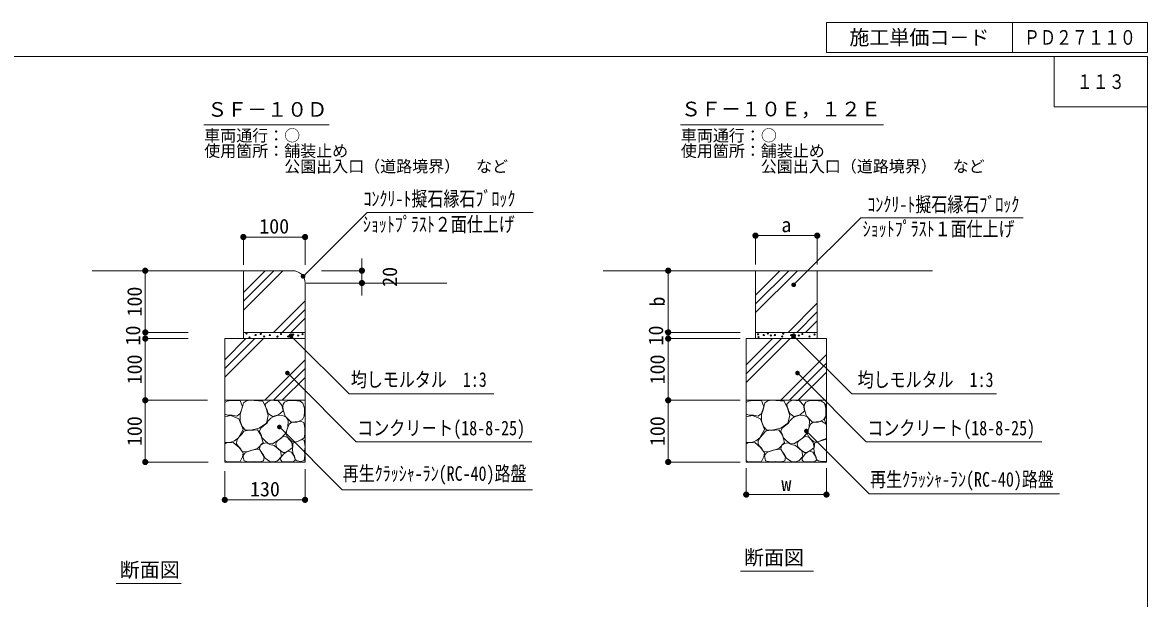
# Model space of a CAD drawing. Units: millimetres at full size, sheet at 1:10; some dimension numbers follow another scale. Extents: x 179 to 2917, y 2156 to 4022.
# Drawn here: x 1095 to 2917, y 3089 to 4022 of the extents above; entities that cross this region are included whole.
import ezdxf
from ezdxf.enums import TextEntityAlignment as Align

# ---------------------------------------------------------------- set-up
doc = ezdxf.new("R2010")
doc.units = ezdxf.units.MM
doc.header["$LTSCALE"] = 10
doc.header["$PDMODE"] = 32
doc.header["$PDSIZE"] = 5
doc.linetypes.add('USER1', pattern=[50, 37.5, -12.5])
for name, color, linetype, lineweight in [('_0-0_', 7, 'Continuous', 13), ('ハッチ', 4, 'Continuous', 13), ('寸法', 1, 'Continuous', 13), ('本体', 7, 'Continuous', 13)]:
    doc.layers.add(name, color=color, linetype=linetype, lineweight=lineweight)
doc.styles.add('ＭＳ ゴシック', font='')
doc.styles.get('ＭＳ ゴシック').set_extended_font_data('MS Gothic')

# ---------------------------------------------------------------- blocks, each defined once
blk = doc.blocks.new('filled_dot')
at = {"color": 0, "linetype": 'Continuous', "lineweight": -2, "const_width": 1.25}
blk.add_lwpolyline([(-0.625, 0, 1), (0.625, 0, 1)], format="xyb", close=True, dxfattribs=at)

msp = doc.modelspace()

# ---------------------------------------------------------------- linework, layer by layer
at = {"layer": '_0-0_'}
for p, q in [((2397.16, 4022.45), (2917.27, 4022.45)), ((2397.16, 4022.45), (2397.16, 3974.07)), ((2698.36, 4022.45), (2698.36, 3974.07)), ((2917.27, 4022.45), (2917.27, 3974.07)), ((2397.16, 3974.07), (2917.27, 3974.07)), ((2765.93, 3967.58), (2765.93, 3885.58)), ((2917.27, 3885.58), (2765.93, 3885.58)), ((2282.35, 3620.27), (2282.35, 3510.27)), ((2382.35, 3620.27), (2382.35, 3510.27)), ((2282.35, 3520.27), (2382.35, 3520.27)), ((2267.35, 3510.27), (2267.35, 3310.27)), ((2267.35, 3510.27), (2397.35, 3510.27)), ((2397.35, 3510.27), (2397.35, 3310.27)), ((2267.35, 3410.27), (2397.35, 3410.27)), ((2267.35, 3310.27), (2397.35, 3310.27))]:
    msp.add_line(p, q, dxfattribs=at)
at = {"layer": '_0-0_', "color": 4}
for p, q in [((2282.35, 3566.51), (2336.11, 3620.27)), ((2282.35, 3580.66), (2321.97, 3620.27)), ((2335.11, 3520.27), (2382.35, 3567.52)), ((2349.25, 3520.27), (2382.35, 3553.38)), ((2267.35, 3467.53), (2310.1, 3510.27)), ((2267.35, 3453.39), (2324.24, 3510.27)), ((2267.35, 3439.24), (2338.38, 3510.27)), ((2323.24, 3410.27), (2397.35, 3484.39)), ((2337.38, 3410.27), (2397.35, 3470.25)), ((2351.52, 3410.27), (2397.35, 3456.11)), ((2396.96, 3395.23), (2397.35, 3392.86)), ((2397.35, 3310.94), (2390.48, 3311.15))]:
    msp.add_line(p, q, dxfattribs=at)
at = {"layer": '_0-0_', "color": 4, "linetype": 'USER1'}
for p, q in [((2282.35, 3552.37), (2350.26, 3620.27)), ((2363.39, 3520.27), (2382.35, 3539.23))]:
    msp.add_line(p, q, dxfattribs=at)
at = {"layer": '_0-0_', "color": 6}
msp.add_lwpolyline([(2917.27, 3967.58), (179.15, 3967.58), (179.15, 2155.77), (2917.27, 2155.77)], close=True, dxfattribs=at)
at = {"layer": '_0-0_', "color": 4}
for points in [[(2267.35, 3406.68), (2271.02, 3408.98), (2277.35, 3409.74), (2292.28, 3409.74), (2295.82, 3399.88), (2292.28, 3389), (2286.71, 3384.45), (2279.37, 3385.97)], [(2397.35, 3406.14), (2395.55, 3402.88), (2397.16, 3398.25), (2396.96, 3395.23)], [(2279.37, 3385.97), (2272.28, 3386.22), (2267.35, 3387.95)], [(2267.35, 3383.74), (2277.27, 3385.72), (2290.25, 3380.15), (2297.09, 3363.21), (2289.48, 3349.72), (2282.93, 3344.66), (2277.27, 3342.58)], [(2390.89, 3346.41), (2384.84, 3343.59), (2379.59, 3342.58), (2376.17, 3343.38), (2371.93, 3347.21), (2368.51, 3350.84), (2366.69, 3355.47), (2367.09, 3360.11), (2368.71, 3364.94), (2371.33, 3371.59), (2375.76, 3374.81), (2384.03, 3375.02), (2389.27, 3376.43), (2396.33, 3372.4), (2397.35, 3370.39)], [(2397.35, 3371.03), (2396.16, 3373.2), (2393.94, 3378.44), (2396.36, 3384.28), (2397.35, 3385.38)], [(2277.27, 3342.58), (2269.23, 3341.69), (2267.35, 3341.92)], [(2267.35, 3339.79), (2269.86, 3341.54), (2281.06, 3341.77), (2290.63, 3333.84), (2296.93, 3325.22), (2296, 3318.45), (2292.03, 3311.22), (2283.87, 3310.52), (2271.03, 3310.76), (2267.35, 3312.67)], [(2390.48, 3311.15), (2384.43, 3311.96), (2381.21, 3314.57), (2380.2, 3319.61), (2377.78, 3324.25), (2376.97, 3331.5), (2377.78, 3336.33), (2377.78, 3340.77), (2386.85, 3344.19), (2397.35, 3347.19)], [(2397.35, 3348.78), (2396.53, 3347.82), (2390.89, 3346.41)]]:
    msp.add_lwpolyline(points, dxfattribs=at)
for points in [[(2295.32, 3368.01), (2292.03, 3377.12), (2292.28, 3387.49), (2294.56, 3394.57), (2296.33, 3401.65), (2297.59, 3406.2), (2302.4, 3409.49), (2307.72, 3410.5), (2315.06, 3409.74), (2322.15, 3409.24), (2328.47, 3409.24), (2333.54, 3399.37), (2337.84, 3385.72), (2334.8, 3373.32), (2323.16, 3364.98), (2309.24, 3361.94), (2300.63, 3361.69)], [(2336.06, 3394.47), (2333.43, 3399.96), (2332.95, 3403.79), (2336.78, 3407.85), (2342.28, 3410.72), (2347.54, 3410), (2353.76, 3409.28), (2359.98, 3402.59), (2361.66, 3393.27), (2354.48, 3386.58), (2344.67, 3383.95), (2337.74, 3388.97)], [(2361.92, 3394.71), (2361.2, 3399.96), (2361.68, 3404.03), (2364.07, 3407.13), (2369.57, 3409.52), (2377.23, 3409.76), (2384.16, 3409.52), (2389.42, 3409.05), (2393.97, 3405.7), (2396.36, 3397.57), (2396.36, 3392.32), (2396.12, 3384.67), (2393.25, 3379.17), (2386.55, 3375.83), (2374.83, 3375.11), (2365.03, 3384.67)], [(2332.02, 3345), (2327.24, 3350.01), (2326.04, 3355.03), (2323.65, 3360.29), (2325.8, 3365.31), (2331.3, 3370.09), (2335.85, 3373.44), (2337.76, 3376.78), (2342.07, 3381.32), (2345.42, 3383.47), (2352.35, 3385.62), (2359.05, 3386.1), (2366.46, 3383.23), (2370.05, 3377.98), (2369.33, 3366.27), (2365.51, 3356.71), (2358.09, 3348.58), (2344.7, 3339.5), (2337.76, 3340.22)], [(2291.52, 3333.11), (2288.99, 3336.15), (2286.46, 3339.94), (2286.71, 3345.25), (2289.75, 3349.8), (2294.81, 3355.62), (2298.35, 3360.17), (2303.42, 3361.18), (2313.79, 3361.69), (2320.12, 3362.45), (2325.94, 3353.6), (2329.23, 3341.96), (2320.12, 3332.35), (2303.42, 3327.04), (2295.32, 3327.55)], [(2329.39, 3322.53), (2325.8, 3327.55), (2323.65, 3332.33), (2325.09, 3337.35), (2329.39, 3340.45), (2334.89, 3341.17), (2340.39, 3338.78), (2347.09, 3336.87), (2357.61, 3328.27), (2359.05, 3318.95), (2352.59, 3312.01), (2346.37, 3310.82), (2340.39, 3311.06), (2332.74, 3316.56)], [(2358.11, 3328.41), (2354.85, 3331.08), (2351.29, 3334.49), (2349.81, 3339.68), (2351.74, 3343.68), (2355.3, 3346.5), (2359.89, 3349.76), (2363.75, 3351.98), (2369.09, 3349.91), (2372.35, 3346.05), (2375.77, 3342.05), (2377.25, 3334.05), (2371.76, 3329.45), (2365.53, 3325.6), (2361.97, 3325.6)], [(2297.32, 3317.74), (2297.08, 3320.85), (2300.19, 3325.15), (2304.73, 3327.3), (2310.95, 3329.22), (2317.41, 3330.65), (2323.39, 3331.13), (2327.21, 3324.44), (2331.04, 3317.98), (2329.84, 3312.01), (2324.34, 3310.81), (2315.02, 3311.29), (2305.45, 3310.34), (2298.51, 3312.25)], [(2364.05, 3310.63), (2360.49, 3310.63), (2357.97, 3313.15), (2357.82, 3316.11), (2359.89, 3319.97), (2362.71, 3323.52), (2366.12, 3325.75), (2369.83, 3327.67), (2375.47, 3326.04), (2379.48, 3319.82), (2381.4, 3313.3), (2378.58, 3311.37), (2371.02, 3310.63)]]:
    msp.add_lwpolyline(points, close=True, dxfattribs=at)
for centre in [(2286.53, 3517.19), (2295.76, 3516.03), (2302.34, 3518.5), (2313.86, 3516.04), (2327.35, 3518.29), (2340.2, 3516.04), (2358.3, 3517.68), (2378.05, 3516.86), (2287.22, 3512.42), (2307.28, 3515.2), (2325.39, 3513.56), (2341.77, 3512.54), (2352.54, 3515.2), (2369.82, 3513.56)]:
    msp.add_circle(centre, 1, dxfattribs=at)
msp.add_point((2138.54, 3521.17), dxfattribs=at)
at = {"layer": 'ハッチ'}
for p, q in [((1452.89, 3584.78), (1488.38, 3620.27)), ((1452.89, 3570.64), (1502.52, 3620.27)), ((1501.52, 3520.27), (1552.89, 3571.64)), ((1515.66, 3520.27), (1552.89, 3557.5)), ((1422.89, 3461.89), (1471.27, 3510.27)), ((1422.89, 3447.75), (1485.41, 3510.27)), ((1422.89, 3476.03), (1457.12, 3510.27)), ((1487.48, 3410.27), (1552.89, 3475.68)), ((1501.62, 3410.27), (1552.89, 3461.54)), ((1515.76, 3410.27), (1552.89, 3447.4))]:
    msp.add_line(p, q, dxfattribs=at)
at = {"layer": 'ハッチ', "linetype": 'USER1'}
for p, q in [((1452.89, 3556.5), (1516.66, 3620.27)), ((1529.8, 3520.27), (1552.89, 3543.36))]:
    msp.add_line(p, q, dxfattribs=at)
at = {"layer": 'ハッチ'}
for points in [[(1422.89, 3406.68), (1426.55, 3408.98), (1432.88, 3409.74), (1447.81, 3409.74), (1451.36, 3399.88), (1447.81, 3389), (1442.24, 3384.45), (1434.9, 3385.97)], [(1434.9, 3385.97), (1427.82, 3386.22), (1422.89, 3387.95)], [(1422.89, 3383.74), (1432.8, 3385.72), (1445.79, 3380.15), (1452.62, 3363.21), (1445.01, 3349.72), (1438.46, 3344.66), (1432.8, 3342.58)], [(1432.8, 3342.58), (1424.76, 3341.68), (1422.89, 3341.92)], [(1422.89, 3339.79), (1425.4, 3341.54), (1436.6, 3341.77), (1446.17, 3333.84), (1452.47, 3325.22), (1451.53, 3318.45), (1447.57, 3311.22), (1439.4, 3310.52), (1426.56, 3310.76), (1422.89, 3312.67)]]:
    msp.add_lwpolyline(points, dxfattribs=at)
for points in [[(1450.85, 3368.01), (1447.56, 3377.12), (1447.81, 3387.49), (1450.09, 3394.57), (1451.86, 3401.65), (1453.13, 3406.2), (1457.94, 3409.49), (1463.25, 3410.5), (1470.59, 3409.74), (1477.68, 3409.24), (1484.01, 3409.24), (1489.07, 3399.37), (1493.37, 3385.72), (1490.33, 3373.32), (1478.69, 3364.98), (1464.77, 3361.94), (1456.16, 3361.69)], [(1491.6, 3394.47), (1488.97, 3399.96), (1488.49, 3403.79), (1492.31, 3407.85), (1497.82, 3410.72), (1503.08, 3410), (1509.3, 3409.28), (1515.51, 3402.59), (1517.19, 3393.27), (1510.01, 3386.58), (1500.21, 3383.95), (1493.27, 3388.97)], [(1517.45, 3394.71), (1516.73, 3399.96), (1517.21, 3404.03), (1519.6, 3407.13), (1525.1, 3409.52), (1532.76, 3409.76), (1539.69, 3409.52), (1544.96, 3409.05), (1549.5, 3405.7), (1551.89, 3397.57), (1551.89, 3392.32), (1551.65, 3384.67), (1548.78, 3379.17), (1542.09, 3375.83), (1530.37, 3375.11), (1520.56, 3384.67)], [(1487.55, 3345), (1482.77, 3350.01), (1481.57, 3355.03), (1479.18, 3360.29), (1481.34, 3365.31), (1486.84, 3370.09), (1491.38, 3373.44), (1493.29, 3376.78), (1497.6, 3381.32), (1500.95, 3383.47), (1507.88, 3385.62), (1514.58, 3386.1), (1521.99, 3383.23), (1525.58, 3377.98), (1524.87, 3366.27), (1521.04, 3356.71), (1513.62, 3348.58), (1500.23, 3339.5), (1493.29, 3340.22)], [(1546.42, 3346.41), (1540.37, 3343.59), (1535.13, 3342.58), (1531.7, 3343.38), (1527.47, 3347.21), (1524.04, 3350.84), (1522.22, 3355.47), (1522.63, 3360.11), (1524.24, 3364.94), (1526.86, 3371.59), (1531.3, 3374.81), (1539.56, 3375.02), (1544.81, 3376.43), (1550.99, 3374.24), (1552.49, 3365.89), (1552.64, 3355.81), (1551.31, 3349.44)], [(1447.05, 3333.11), (1444.52, 3336.15), (1441.99, 3339.94), (1442.24, 3345.25), (1445.28, 3349.8), (1450.34, 3355.62), (1453.89, 3360.17), (1458.95, 3361.18), (1469.33, 3361.69), (1475.65, 3362.45), (1481.47, 3353.6), (1484.77, 3341.96), (1475.65, 3332.35), (1458.95, 3327.04), (1450.85, 3327.55)], [(1484.92, 3322.53), (1481.34, 3327.55), (1479.18, 3332.33), (1480.62, 3337.35), (1484.92, 3340.45), (1490.42, 3341.17), (1495.93, 3338.78), (1502.62, 3336.87), (1513.15, 3328.27), (1514.58, 3318.95), (1508.12, 3312.01), (1501.9, 3310.82), (1495.93, 3311.06), (1488.27, 3316.56)], [(1513.65, 3328.41), (1510.38, 3331.08), (1506.82, 3334.49), (1505.34, 3339.68), (1507.27, 3343.68), (1510.83, 3346.5), (1515.43, 3349.76), (1519.28, 3351.98), (1524.62, 3349.91), (1527.89, 3346.05), (1531.3, 3342.05), (1532.78, 3334.05), (1527.29, 3329.45), (1521.06, 3325.6), (1517.5, 3325.6)], [(1546.01, 3311.15), (1539.97, 3311.96), (1536.74, 3314.57), (1535.73, 3319.61), (1533.31, 3324.25), (1532.51, 3331.5), (1533.31, 3336.33), (1533.31, 3340.77), (1542.39, 3344.19), (1547.2, 3346.52), (1551.49, 3345.45), (1553.01, 3335.1), (1551.85, 3327.85), (1552.24, 3321.51), (1551.46, 3312.72)], [(1452.85, 3317.74), (1452.61, 3320.85), (1455.72, 3325.15), (1460.26, 3327.3), (1466.48, 3329.22), (1472.94, 3330.65), (1478.92, 3331.13), (1482.75, 3324.44), (1486.57, 3317.98), (1485.38, 3312.01), (1479.88, 3310.81), (1470.55, 3311.29), (1460.98, 3310.34), (1454.04, 3312.25)], [(1519.58, 3310.63), (1516.02, 3310.63), (1513.5, 3313.15), (1513.35, 3316.11), (1515.43, 3319.97), (1518.25, 3323.52), (1521.66, 3325.75), (1525.37, 3327.67), (1531, 3326.04), (1535.01, 3319.82), (1536.94, 3313.3), (1534.12, 3311.37), (1526.55, 3310.63)]]:
    msp.add_lwpolyline(points, close=True, dxfattribs=at)
for centre in [(1457.88, 3518.5), (1472.73, 3516.04), (1481.07, 3517.8), (1495.73, 3516.04), (1513.83, 3517.68), (1533.58, 3516.86), (1548.9, 3517.52), (1462.81, 3512.2), (1486.61, 3513.63), (1508.07, 3513.48), (1525.35, 3513.63), (1541.81, 3515.28)]:
    msp.add_circle(centre, 1, dxfattribs=at)
at = {"layer": '寸法', "color": 3}
for p, q in [((1388.94, 3856.4), (1591.92, 3856.4)), ((2160.87, 3856.4), (2489.45, 3856.4)), ((2141, 3520.27), (2141, 3505.27)), ((2258.13, 3133.61), (2376.49, 3133.61)), ((1247.12, 3113.6), (1352.07, 3113.6))]:
    msp.add_line(p, q, dxfattribs=at)
at = {"layer": '寸法'}
for p, q in [((1452.89, 3674.85), (1552.89, 3674.85)), ((1452.89, 3629.59), (1452.89, 3674.85)), ((1552.89, 3629.59), (1552.89, 3674.85)), ((2282.35, 3677.13), (2382.35, 3677.13)), ((2282.35, 3630.27), (2282.35, 3677.13)), ((2382.35, 3630.27), (2382.35, 3677.13)), ((1644.94, 3640.27), (1644.94, 3580.27)), ((1294.07, 3620.27), (1294.07, 3520.22)), ((1355.95, 3620.27), (1294.07, 3620.27)), ((1579.74, 3620.27), (1644.94, 3620.27)), ((2141, 3520.27), (2141, 3620.27)), ((2272.35, 3620.27), (2141, 3620.27)), ((1580.64, 3600.27), (1644.94, 3600.27)), ((1294.07, 3540.22), (1294.07, 3490.27)), ((2141, 3490.27), (2141, 3540.27)), ((1294.07, 3521.17), (1294.07, 3510.27)), ((1363.79, 3520.22), (1294.07, 3520.22)), ((1363.79, 3520.22), (1294.07, 3520.22)), ((2257.35, 3520.27), (2141, 3520.27)), ((2257.35, 3520.27), (2141, 3520.27)), ((1363.79, 3510.27), (1294.07, 3510.27)), ((1294.07, 3510.27), (1294.07, 3410.27)), ((1363.79, 3510.27), (1294.07, 3510.27)), ((2141, 3410.27), (2141, 3510.27)), ((2257.35, 3510.27), (2141, 3510.27)), ((2257.35, 3510.27), (2141, 3510.27)), ((1394.66, 3410.27), (1294.07, 3410.27)), ((1294.07, 3410.27), (1294.07, 3310.27)), ((1394.66, 3410.27), (1294.07, 3410.27)), ((2141, 3310.27), (2141, 3410.27)), ((2257.35, 3410.27), (2141, 3410.27)), ((2257.35, 3410.27), (2141, 3410.27)), ((1395.94, 3310.27), (1294.07, 3310.27)), ((1552.89, 3298.54), (1552.89, 3248.96)), ((2257.35, 3310.27), (2141, 3310.27)), ((2267.35, 3300.27), (2267.35, 3257.53)), ((2397.35, 3300.27), (2397.35, 3257.53)), ((1422.89, 3295.58), (1422.89, 3248.96)), ((1422.89, 3248.96), (1552.89, 3248.96)), ((2267.35, 3257.53), (2397.35, 3257.53))]:
    msp.add_line(p, q, dxfattribs=at)
for points in [[(1549.64, 3611.1), (1554.95, 3616.4), (1653.21, 3714.67), (1922.31, 3714.67)], [(2344.24, 3597.37), (2349.55, 3602.68), (2452.9, 3706.03), (2716.02, 3706.03)], [(1530.05, 3514.86), (1535.36, 3509.56), (1624.21, 3420.7), (1858.61, 3420.7)], [(2344.13, 3514.9), (2349.44, 3509.6), (2438.29, 3420.74), (2672.69, 3420.74)], [(1524.35, 3454.41), (1529.65, 3449.11), (1635.76, 3342.99), (1920.21, 3342.99)], [(2350.39, 3454.41), (2355.7, 3449.11), (2461.81, 3342.99), (2746.26, 3342.99)], [(1511.31, 3367.01), (1516.62, 3361.71), (1613.05, 3265.28), (1921.23, 3265.28)], [(2364.73, 3360.5), (2370.03, 3355.19), (2466.46, 3258.76), (2774.64, 3258.76)]]:
    msp.add_lwpolyline(points, dxfattribs=at)
at = {"layer": '本体'}
for p, q in [((1532.89, 3620.27), (1208.15, 3620.27)), ((1452.89, 3620.27), (1452.89, 3510.27)), ((2568.88, 3620.27), (2035.76, 3620.27)), ((1552.89, 3600.27), (1552.89, 3520.27)), ((1554.43, 3600.27), (1782.42, 3600.27)), ((1452.89, 3520.27), (1552.65, 3520.27)), ((1552.89, 3520.27), (1552.89, 3310.27)), ((1422.89, 3510.27), (1552.65, 3510.27)), ((1422.89, 3510.27), (1422.89, 3310.27)), ((1422.89, 3410.27), (1552.89, 3410.27)), ((1422.89, 3310.27), (1552.89, 3310.27))]:
    msp.add_line(p, q, dxfattribs=at)
msp.add_arc((1532.89, 3600.27), 20, 0, 90, dxfattribs=at)

# ---------------------------------------------------------------- block references
at = {"layer": '寸法', "xscale": 4, "yscale": 4}
for p in [(2282.35, 3677.13), (1452.89, 3674.85), (2267.35, 3257.53), (1422.89, 3248.96)]:
    msp.add_blockref('filled_dot', p, dxfattribs=at)
at = {"layer": '寸法'}
for p, xscale, yscale, rotation in [((2382.35, 3677.13), 4, 4, 180), ((1552.89, 3674.85), 4, 4, 180), ((1294.07, 3620.27), 4, 4, 270), ((1549.64, 3611.1), 3, 3, 45), ((1644.94, 3620.27), 4, 4, 90), ((2141, 3620.27), 4, 4, 270), ((1644.94, 3600.27), 4, 4, 270), ((2344.24, 3597.37), 3, 3, 45), ((1294.07, 3520.22), 4, 4, 90), ((1294.07, 3520.22), 4, 4, 90), ((1530.05, 3514.86), 3, 3, 315), ((2141, 3520.27), 4, 4, 90), ((2141, 3520.27), 4, 4, 90), ((2344.13, 3514.9), 3, 3, 315), ((1294.07, 3510.27), 4, 4, 270), ((1294.07, 3510.27), 4, 4, 270), ((2141, 3510.27), 4, 4, 270), ((2141, 3510.27), 4, 4, 270), ((1524.35, 3454.41), 3, 3, 315), ((2350.39, 3454.41), 3, 3, 315), ((1294.07, 3410.27), 4, 4, 90), ((1294.07, 3410.27), 4, 4, 270), ((2141, 3410.27), 4, 4, 270), ((2141, 3410.27), 4, 4, 90), ((1511.31, 3367.01), 3, 3, 315), ((2364.73, 3360.5), 3, 3, 315), ((1294.07, 3310.27), 4, 4, 90), ((2141, 3310.27), 4, 4, 90), ((2397.35, 3257.53), 4, 4, 180), ((1552.89, 3248.96), 4, 4, 180)]:
    msp.add_blockref('filled_dot', p, dxfattribs=dict(at, xscale=xscale, yscale=yscale, rotation=rotation))

# ---------------------------------------------------------------- texts
at = {"layer": '_0-0_', "style": 'ＭＳ ゴシック'}
msp.add_text('施工単価コ－ド', height=23.74, dxfattribs=at).set_placement((2547.76, 3998.26), align=Align.MIDDLE_CENTER)
at = {"layer": '_0-0_', "style": 'ＭＳ ゴシック', "width": 0.8}
for s, p in [('ＰＤ２７１１０', (2807.82, 3998.26)), ('１１３', (2841.6, 3926.58))]:
    msp.add_text(s, height=23.74, dxfattribs=at).set_placement(p, align=Align.MIDDLE_CENTER)
at = {"layer": '_0-0_', "color": 3, "style": 'ＭＳ ゴシック'}
for s, p in [('車両通行：○', (1389.57, 3824.12)), ('車両通行：○', (2161.49, 3824.12)), ('使用箇所：舗装止め', (1389.57, 3799.12)), ('使用箇所：舗装止め', (2161.49, 3799.12)), ('\u3000\u3000\u3000\u3000\u3000公園出入口（道路境界）\u3000など', (1389.57, 3774.12)), ('\u3000\u3000\u3000\u3000\u3000公園出入口（道路境界）\u3000など', (2161.49, 3774.12))]:
    msp.add_text(s, height=18.99, dxfattribs=at).set_placement(p, align=Align.BOTTOM_LEFT)
at = {"layer": '寸法', "color": 3, "style": 'ＭＳ ゴシック'}
for s, p in [('ＳＦ－１０Ｄ', (1394.37, 3862.61)), ('ＳＦ－１０Ｅ，１２Ｅ', (2161.64, 3863.24)), ('断面図', (2263.79, 3136.61)), ('断面図', (1252.78, 3116.6))]:
    msp.add_text(s, height=23.74, dxfattribs=at).set_placement(p, align=Align.BOTTOM_LEFT)
at = {"layer": '寸法', "color": 3, "style": 'ＭＳ ゴシック', "width": 0.8}
for s, p in [('ｺﾝｸﾘ-ﾄ擬石縁石ﾌﾞﾛｯｸ', (1647.43, 3718)), ('ｺﾝｸﾘ-ﾄ擬石縁石ﾌﾞﾛｯｸ', (2463.52, 3708.73)), ('ｼｮｯﾄﾌﾟﾗｽﾄ２面仕上げ', (1646.48, 3676.5)), ('ｼｮｯﾄﾌﾟﾗｽﾄ１面仕上げ', (2455.94, 3669.02)), ('均しモルタル\u30001:3', (1627.08, 3424.95)), ('均しモルタル\u30001:3', (2447.81, 3424.7)), ('コンクリ－ト(18-8-25)', (1637.44, 3346.38)), ('コンクリ－ト(18-8-25)', (2463.48, 3346.38)), ('再生ｸﾗｯｼｬ-ﾗﾝ(RC-40)路盤', (1613.84, 3272.66)), ('再生ｸﾗｯｼｬ-ﾗﾝ(RC-40)路盤', (2467.94, 3263.19))]:
    msp.add_text(s, height=23.74, dxfattribs=at).set_placement(p, align=Align.BOTTOM_LEFT)
at = {"layer": '寸法', "style": 'ＭＳ ゴシック'}
for s, p in [('100', (1502.89, 3692.35)), ('a', (2332.35, 3694.63)), ('w', (2332.35, 3275.03)), ('130', (1487.89, 3266.46))]:
    msp.add_text(s, height=23.74, dxfattribs=at).set_placement(p, align=Align.MIDDLE_CENTER)
for s, p in [('20', (1689.94, 3610.27)), ('100', (1276.57, 3570.25)), ('b', (2123.5, 3570.27)), ('10', (1274.07, 3515.25)), ('10', (2121, 3515.27)), ('100', (1276.57, 3460.27)), ('100', (2123.5, 3460.27)), ('100', (1276.57, 3360.27)), ('100', (2123.5, 3360.27))]:
    msp.add_text(s, height=23.74, rotation=90, dxfattribs=at).set_placement(p, align=Align.MIDDLE_CENTER)

doc.saveas('drawing.dxf')
